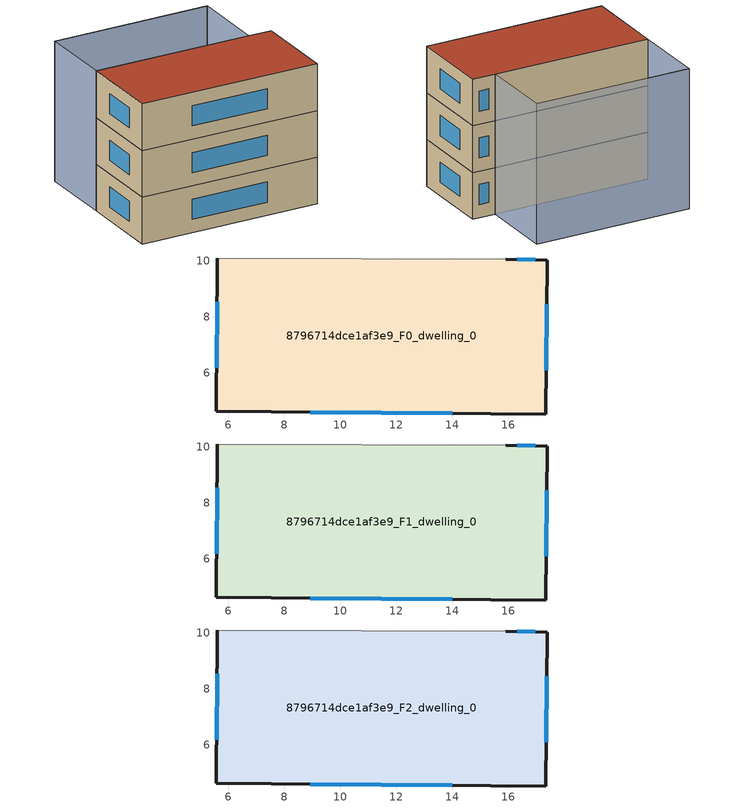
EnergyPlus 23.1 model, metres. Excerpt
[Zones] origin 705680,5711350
8796714dce1af3e9_F0_dwelling_0
 floor ground (EU_floor_Construction): 17.4,10.02 17.35,4.53 5.59,4.62 5.62,10.1 15.91,10.06 z0
 wall outside (EU_wall_Construction): 5.62,10.1 5.59,4.62 17.35,4.53 17.4,10.02 15.91,10.06 z0:3
 wall adiabatic (EU_wall_Construction): 15.91,10.06 5.62,10.1 z0:3
 window (EU_Window_Construction): 8.94,4.59 14,4.55 / 5.61,8.54 5.6,6.18 / 16.97,10.03 16.34,10.05 / 17.36,6.09 17.38,8.45 z0.85:2.15
8796714dce1af3e9_F1_dwelling_0
 floor to 8796714dce1af3e9_F0_dwelling_0 (EU_floor_Construction): 17.4,10.02 17.35,4.53 5.59,4.62 5.62,10.1 15.91,10.06 z3
 wall outside (EU_wall_Construction): 5.62,10.1 5.59,4.62 17.35,4.53 17.4,10.02 15.91,10.06 z3:6
 wall adiabatic (EU_wall_Construction): 15.91,10.06 5.62,10.1 z3:6
 window (EU_Window_Construction): 8.94,4.59 14,4.55 / 5.61,8.54 5.6,6.18 / 16.97,10.03 16.34,10.05 / 17.36,6.09 17.38,8.45 z3.85:5.15
8796714dce1af3e9_F2_dwelling_0
 floor to 8796714dce1af3e9_F1_dwelling_0 (EU_floor_Construction): 17.4,10.02 17.35,4.53 5.59,4.62 5.62,10.1 15.91,10.06 z6
 wall outside (EU_wall_Construction): 5.62,10.1 5.59,4.62 17.35,4.53 17.4,10.02 15.91,10.06 z6:9
 wall adiabatic (EU_wall_Construction): 15.91,10.06 5.62,10.1 z6:9
 window (EU_Window_Construction): 8.94,4.59 14,4.55 / 5.61,8.54 5.6,6.18 / 16.97,10.03 16.34,10.05 / 17.36,6.09 17.38,8.45 z6.85:8.15
 roof outside (EU_roof_Construction): 17.35,4.53 17.4,10.02 15.91,10.06 5.62,10.1 5.59,4.62 z9
shading: 15.9,14.98 5.67,15 / 15.91,10.06 5.62,10.1 / 5.62,10.1 5.64,15.02 / 5.64,15.02 15.93,14.98 / 15.93,14.98 15.91,10.06 z0:9
[Building]
EU S2 Campaign: North Axis=0; Terrain=City; Solar Distribution=FullExterior
[Site:Location]
London: Latitude=51.5; Longitude=-0.5; Time Zone=0; Elevation=25
[SizingPeriod:WeatherFileDays]
AnnualSizingPeriod: Begin Month=1; Begin Day of Month=1; End Month=12; End Day of Month=31; Day of Week for Start Day=Monday; Use Weather File Daylight Saving Period=No; Use Weather File Rain and Snow Indicators=No
[MATERIAL]
EU_InternalMass_Material: Roughness=MediumRough; Thickness=0.1; Conductivity=1; Density=1800; Specific Heat=900; Thermal Absorptance=0.9; Solar Absorptance=0.7; Visible Absorptance=0.7
[MATERIAL:NOMASS] Roughness=MediumRough; Thermal Absorptance=0.9; Solar Absorptance=0.7; Visible Absorptance=0.7
Name | Thermal Resistance
EU_wall_NoMass | 0.71061
EU_roof_NoMass | 2.41608
EU_floor_NoMass | 1.75078
[WINDOWMATERIAL:SIMPLEGLAZINGSYSTEM]
EU_Window_SimpleGlazing: UFactor=2.64892; Solar Heat Gain Coefficient=0.76; Visible Transmittance=0.76
[CONSTRUCTION]
EU_wall_Construction: EU_wall_NoMass
EU_roof_Construction: EU_roof_NoMass
EU_floor_Construction: EU_floor_NoMass
EU_Window_Construction: EU_Window_SimpleGlazing
EU_InternalMass_Construction: EU_InternalMass_Material
[ZONE] Type=1; Multiplier=1; Ceiling Height=autocalculate; Floor Area=autocalculate; Part of Total Floor Area=Yes
Name | Volume
8796714dce1af3e9_F0_dwelling_0 | 194.26
8796714dce1af3e9_F1_dwelling_0; 8796714dce1af3e9_F2_dwelling_0 | 194.259
[INTERNALMASS] Construction=EU_InternalMass_Construction; Surface Area=64.7532
Name | Zone or ZoneList
8796714dce1af3e9_F0_dwelling_0_EU_InternalMass | 8796714dce1af3e9_F0_dwelling_0
8796714dce1af3e9_F1_dwelling_0_EU_InternalMass | 8796714dce1af3e9_F1_dwelling_0
8796714dce1af3e9_F2_dwelling_0_EU_InternalMass | 8796714dce1af3e9_F2_dwelling_0
[OTHEREQUIPMENT] Fuel Type=Electricity; Design Level Calculation Method=Watts/Area; Power per Zone Floor Area=1; Fraction Latent=0; Fraction Radiant=0; Fraction Lost=0; Carbon Dioxide Generation Rate=0; EndUse Subcategory=EU_Step8_InternalGains
Name | Zone or ZoneList or Space or SpaceList | Schedule
EU_Step8_InternalGain_8796714dce1af3e9_F0_dwelling_0_f000 | 8796714dce1af3e9_F0_dwelling_0 | EU_Step8_GainSchedule_8796714dce1af3e9_F0_dwelling_0_f000
EU_Step8_InternalGain_8796714dce1af3e9_F1_dwelling_0_f000 | 8796714dce1af3e9_F1_dwelling_0 | EU_Step8_GainSchedule_8796714dce1af3e9_F1_dwelling_0_f000
EU_Step8_InternalGain_8796714dce1af3e9_F2_dwelling_0_f000 | 8796714dce1af3e9_F2_dwelling_0 | EU_Step8_GainSchedule_8796714dce1af3e9_F2_dwelling_0_f000
[ZONEVENTILATION:DESIGNFLOWRATE] Schedule=EU_AlwaysOn; Design Flow Rate Calculation Method=AirChanges/Hour; Air Changes per Hour=0.496673; Ventilation Type=Natural; Fan Pressure Rise=0; Fan Total Efficiency=1; Constant Term Coefficient=1; Temperature Term Coefficient=0; Velocity Term Coefficient=0; Velocity Squared Term Coefficient=0; Minimum Indoor Temperature=-100; Maximum Indoor Temperature=100; Delta Temperature=-100; Minimum Outdoor Temperature=-100; Maximum Outdoor Temperature=100; Maximum Wind Speed=40
Name | Zone or ZoneList or Space or SpaceList
EU_ConstantAir_8796714dce1af3e9_F0_dwelling_0 | 8796714dce1af3e9_F0_dwelling_0
EU_ConstantAir_8796714dce1af3e9_F1_dwelling_0 | 8796714dce1af3e9_F1_dwelling_0
EU_ConstantAir_8796714dce1af3e9_F2_dwelling_0 | 8796714dce1af3e9_F2_dwelling_0
[HVACTEMPLATE:THERMOSTAT] Constant Heating Setpoint=20; Constant Cooling Setpoint=50
EU_HeatOnly_8796714dce1af3e9_F0_dwelling_0; EU_HeatOnly_8796714dce1af3e9_F1_dwelling_0; EU_HeatOnly_8796714dce1af3e9_F2_dwelling_0
[HVACTEMPLATE:ZONE:IDEALLOADSAIRSYSTEM] System Availability Schedule=EU_AlwaysOn; Maximum Heating Supply Air Temperature=50; Minimum Cooling Supply Air Temperature=13; Maximum Heating Supply Air Humidity Ratio=0.0156; Minimum Cooling Supply Air Humidity Ratio=0.0077; Heating Limit=NoLimit; Cooling Limit=NoLimit; Heating Availability Schedule=EU_AlwaysOn; Cooling Availability Schedule=EU_CoolingOff; Dehumidification Control Type=ConstantSensibleHeatRatio; Cooling Sensible Heat Ratio=0.7; Dehumidification Setpoint=60; Humidification Control Type=None; Humidification Setpoint=30; Outdoor Air Method=None; Outdoor Air Flow Rate per Person=0.00944; Outdoor Air Flow Rate per Zone Floor Area=0; Outdoor Air Flow Rate per Zone=0; Demand Controlled Ventilation Type=None; Outdoor Air Economizer Type=NoEconomizer; Heat Recovery Type=None; Sensible Heat Recovery Effectiveness=0.7; Latent Heat Recovery Effectiveness=0.65
Name | Template Thermostat
8796714dce1af3e9_F0_dwelling_0 | EU_HeatOnly_8796714dce1af3e9_F0_dwelling_0
8796714dce1af3e9_F1_dwelling_0 | EU_HeatOnly_8796714dce1af3e9_F1_dwelling_0
8796714dce1af3e9_F2_dwelling_0 | EU_HeatOnly_8796714dce1af3e9_F2_dwelling_0
[SIZING:ZONE] Zone Cooling Design Supply Air Temperature Input Method=SupplyAirTemperature; Zone Cooling Design Supply Air Temperature=13; Zone Heating Design Supply Air Temperature Input Method=SupplyAirTemperature; Zone Heating Design Supply Air Temperature=50; Zone Cooling Design Supply Air Humidity Ratio=0.008; Zone Heating Design Supply Air Humidity Ratio=0.008; Cooling Design Air Flow Method=DesignDay; Cooling Design Air Flow Rate=0; Cooling Minimum Air Flow per Zone Floor Area=0.000762; Cooling Minimum Air Flow=0; Cooling Minimum Air Flow Fraction=0.2; Heating Design Air Flow Method=DesignDay; Heating Design Air Flow Rate=0; Heating Maximum Air Flow per Zone Floor Area=0.002032; Heating Maximum Air Flow=0.141576; Heating Maximum Air Flow Fraction=0.3; Account for Dedicated Outdoor Air System=No; Dedicated Outdoor Air System Control Strategy=NeutralSupplyAir; Dedicated Outdoor Air Low Setpoint Temperature for Design=autosize; Dedicated Outdoor Air High Setpoint Temperature for Design=autosize; Zone Load Sizing Method=Sensible Load Only No Latent Load; Zone Latent Cooling Design Supply Air Humidity Ratio Input Method=HumidityRatioDifference; Zone Cooling Design Supply Air Humidity Ratio Difference=0.005; Zone Latent Heating Design Supply Air Humidity Ratio Input Method=HumidityRatioDifference; Zone Humidification Design Supply Air Humidity Ratio Difference=0.005
8796714dce1af3e9_F0_dwelling_0; 8796714dce1af3e9_F1_dwelling_0; 8796714dce1af3e9_F2_dwelling_0
[SCHEDULE:CONSTANT]
Name | Hourly Value
EU_AlwaysOn | 1
EU_CoolingOff | 0
[SCHEDULE:FILE] Column Number=1; Rows to Skip at Top=0; Number of Hours of Data=8760; Column Separator=Comma; Interpolate to Timestep=No; Minutes per Item=60; Adjust Schedule for Daylight Savings=Yes
Name | File
EU_Step8_GainSchedule_8796714dce1af3e9_F0_dwelling_0_f000 | ../../schedules/8796714dce1af3e9/8796714dce1af3e9_F0_dwelling_0_f000_gain.csv
EU_Step8_GainSchedule_8796714dce1af3e9_F1_dwelling_0_f000 | ../../schedules/8796714dce1af3e9/8796714dce1af3e9_F1_dwelling_0_f000_gain.csv
EU_Step8_GainSchedule_8796714dce1af3e9_F2_dwelling_0_f000 | ../../schedules/8796714dce1af3e9/8796714dce1af3e9_F2_dwelling_0_f000_gain.csv
